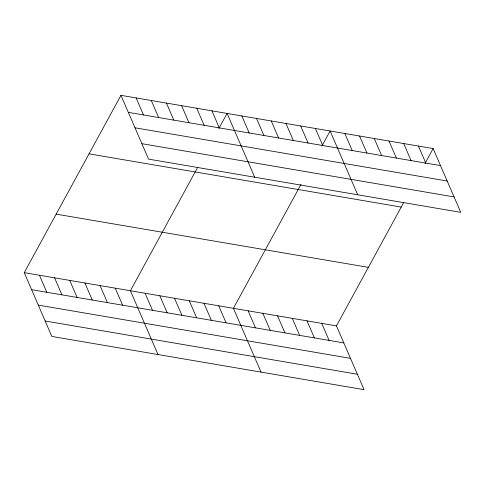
<?xml version="1.0" encoding="UTF-8"?>
<svg xmlns="http://www.w3.org/2000/svg" width="485" height="485" viewBox="0 0 485 485"><rect width="100%" height="100%" fill="white"/><g stroke="black" fill="none" stroke-linecap="round" stroke-linejoin="round"><path stroke-width="0.73" d="M403.714 202.524L336.445 325.878L364.047 389.667L51.853 336.438L24.25 272.649L120.953 95.333L433.147 148.562L460.75 212.351L148.555 159.122L120.953 95.333M197.668 167.392L130.398 290.745L158.001 354.541M218.941 128.386L227.095 113.429L254.704 177.219M301.046 184.306L233.418 308.314L261.027 372.104M321.967 145.949L330.121 130.992L357.724 194.788M424.987 163.512L433.147 148.562M128.325 112.368L440.519 165.597M135 127.797L447.194 181.026M141.881 143.693L454.075 196.922M89.04 153.848L401.234 207.077M56.163 214.134L368.357 267.362M24.25 272.649L336.445 325.878M31.622 289.684L343.816 342.913M38.297 305.113L350.491 358.342M45.178 321.009L357.372 374.238M418.428 146.052L425.8 163.087M403.708 143.542L411.08 160.577M388.994 141.032L396.366 158.068M374.274 138.522L381.646 155.558M359.555 136.012L366.927 153.048M344.841 133.502L352.213 150.544M315.402 128.483L322.78 145.524M300.688 125.973L308.06 143.014M285.968 123.469L293.34 140.504M271.248 120.959L278.626 137.995M256.535 118.449L263.907 135.485M241.815 115.939L249.187 132.975M321.725 323.368L329.097 340.403M307.005 320.858L314.383 337.899M211.933 110.841L219.305 127.882M292.291 318.348L299.663 335.39M196.771 108.258L204.143 125.294M277.572 315.838L284.944 332.88M181.608 105.675L188.98 122.711M262.852 313.328L270.23 330.37M166.446 103.087L173.818 120.128M248.138 310.824L255.51 327.86M151.278 100.504L158.65 117.54M136.115 97.915L143.487 114.957M218.699 305.805L226.077 322.84M203.985 303.295L211.357 320.33M189.265 300.785L196.637 317.82M174.552 298.275L181.923 315.311M159.832 295.765L167.204 312.801M145.112 293.255L152.484 310.297M115.23 288.163L122.602 305.198M100.068 285.574L107.44 302.616M84.905 282.991L92.277 300.027M69.743 280.403L77.115 297.444M54.575 277.82L61.953 294.856M39.412 275.237L46.784 292.273"/></g></svg>
